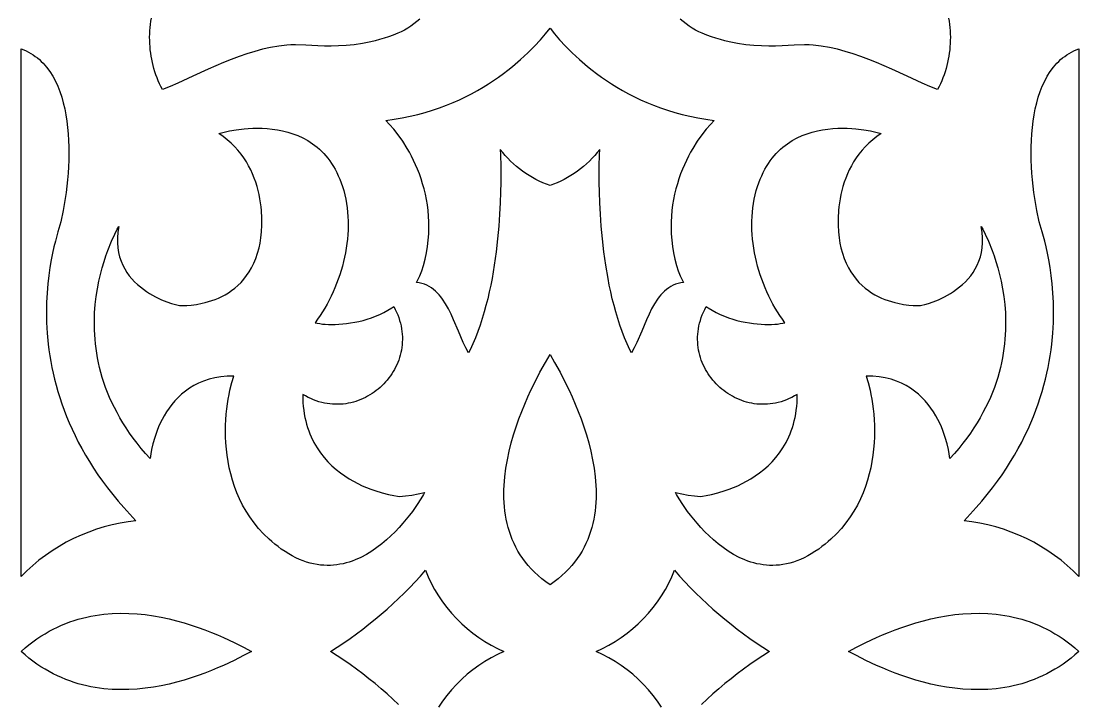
# Model space of a CAD drawing. Extents: x -350 to 350, y -780 to 780.
# Drawn here: x 190 to 270, y 159.4 to 211.1 of the extents above; entities that cross this region are included whole.
import ezdxf

# ---------------------------------------------------------------- set-up
doc = ezdxf.new("R2010")
doc.units = 0
doc.layers.add('LAYER_1', color=18, linetype='CONTINUOUS')

msp = doc.modelspace()

# ---------------------------------------------------------------- linework, layer by layer
at = {"layer": 'LAYER_1'}
for points in [[(220.147, 211.253), (219.929, 211.06), (219.705, 210.879), (219.474, 210.711), (219.237, 210.555), (218.995, 210.413), (218.747, 210.285), (218.494, 210.172), (218.142, 210.034), (217.795, 209.909), (217.452, 209.796), (217.113, 209.695), (216.78, 209.606), (216.451, 209.528), (215.808, 209.401), (215.187, 209.31), (214.588, 209.25), (214.012, 209.216), (213.462, 209.203), (212.938, 209.207), (212.441, 209.222), (211.535, 209.269), (210.753, 209.303), (210.411, 209.303), (210.105, 209.286), (209.486, 209.211), (208.874, 209.103), (208.268, 208.967), (207.667, 208.805), (207.072, 208.62), (206.481, 208.415), (205.893, 208.193), (205.309, 207.957), (204.149, 207.454), (202.995, 206.931), (201.843, 206.41), (201.266, 206.158), (200.689, 205.915), (200.577, 206.135), (200.472, 206.357), (200.374, 206.582), (200.283, 206.808), (200.199, 207.037), (200.121, 207.267), (200.05, 207.5), (199.987, 207.733), (199.93, 207.968), (199.88, 208.205), (199.836, 208.442), (199.8, 208.68), (199.771, 208.919), (199.748, 209.159), (199.732, 209.399), (199.723, 209.64), (199.721, 209.88), (199.726, 210.121), (199.738, 210.361), (199.757, 210.601), (199.783, 210.841), (199.815, 211.08), (199.854, 211.319)], [(260.15, 211.319), (260.189, 211.08), (260.222, 210.841), (260.247, 210.601), (260.266, 210.361), (260.278, 210.121), (260.283, 209.88), (260.281, 209.64), (260.272, 209.399), (260.256, 209.159), (260.234, 208.919), (260.204, 208.68), (260.168, 208.442), (260.125, 208.205), (260.075, 207.968), (260.018, 207.733), (259.954, 207.5), (259.883, 207.267), (259.806, 207.037), (259.721, 206.808), (259.63, 206.582), (259.532, 206.357), (259.427, 206.135), (259.316, 205.915), (258.738, 206.158), (258.162, 206.41), (257.01, 206.931), (255.856, 207.454), (254.695, 207.957), (254.111, 208.193), (253.524, 208.415), (252.933, 208.62), (252.337, 208.805), (251.736, 208.967), (251.13, 209.103), (250.518, 209.211), (249.9, 209.286), (249.593, 209.303), (249.252, 209.303), (248.47, 209.269), (247.563, 209.222), (247.067, 209.207), (246.542, 209.203), (245.992, 209.216), (245.417, 209.25), (244.818, 209.31), (244.196, 209.401), (243.554, 209.528), (243.225, 209.606), (242.891, 209.695), (242.553, 209.796), (242.21, 209.909), (241.862, 210.034), (241.511, 210.172), (241.258, 210.285), (241.009, 210.413), (240.767, 210.555), (240.53, 210.711), (240.299, 210.879), (240.075, 211.06), (239.857, 211.253)], [(218.551, 159.381), (218.118, 159.787), (217.677, 160.184), (217.229, 160.574), (216.773, 160.956), (216.311, 161.329), (215.842, 161.694), (215.367, 162.051), (214.886, 162.399), (214.398, 162.738), (213.905, 163.067), (213.407, 163.391), (213.905, 163.714), (214.398, 164.044), (214.886, 164.383), (215.367, 164.731), (215.842, 165.088), (216.311, 165.453), (216.773, 165.826), (217.229, 166.208), (217.677, 166.598), (218.118, 166.995), (218.551, 167.401), (218.977, 167.814), (219.394, 168.234), (219.803, 168.662), (220.204, 169.097), (220.596, 169.538), (220.793, 169.043), (221.021, 168.556), (221.277, 168.078), (221.56, 167.612), (221.869, 167.157), (222.201, 166.717), (222.556, 166.291), (222.932, 165.883), (223.327, 165.492), (223.74, 165.122), (224.169, 164.772), (224.613, 164.445), (225.071, 164.143), (225.541, 163.865), (226.02, 163.615), (226.509, 163.391), (226.02, 163.167), (225.541, 162.917), (225.071, 162.639), (224.613, 162.337), (224.169, 162.01), (223.74, 161.66), (223.327, 161.29), (222.932, 160.899), (222.556, 160.491), (222.201, 160.065), (221.869, 159.625), (221.56, 159.17)], [(238.444, 159.17), (238.136, 159.625), (237.803, 160.065), (237.449, 160.491), (237.073, 160.899), (236.678, 161.29), (236.265, 161.66), (235.835, 162.01), (235.391, 162.337), (234.933, 162.639), (234.464, 162.917), (233.984, 163.167), (233.495, 163.391), (233.984, 163.615), (234.464, 163.865), (234.933, 164.143), (235.391, 164.445), (235.835, 164.772), (236.265, 165.122), (236.678, 165.492), (237.073, 165.883), (237.449, 166.291), (237.803, 166.717), (238.136, 167.157), (238.444, 167.612), (238.727, 168.078), (238.983, 168.556), (239.211, 169.043), (239.408, 169.538), (239.8, 169.097), (240.201, 168.662), (240.61, 168.234), (241.028, 167.814), (241.453, 167.401), (241.887, 166.995), (242.328, 166.598), (242.776, 166.208), (243.231, 165.826), (243.693, 165.453), (244.162, 165.088), (244.637, 164.731), (245.119, 164.383), (245.606, 164.044), (246.099, 163.714), (246.598, 163.391), (246.099, 163.067), (245.606, 162.738), (245.119, 162.399), (244.637, 162.051), (244.162, 161.694), (243.693, 161.329), (243.231, 160.956), (242.776, 160.574), (242.328, 160.184), (241.887, 159.787), (241.453, 159.381)]]:
    msp.add_lwpolyline(points, dxfattribs=at)
for points in [[(230.336, 210.141), (230.724, 209.691), (231.169, 209.21), (231.671, 208.705), (232.231, 208.184), (232.85, 207.654), (233.182, 207.388), (233.528, 207.123), (233.89, 206.86), (234.267, 206.6), (234.659, 206.343), (235.066, 206.091), (235.489, 205.844), (235.927, 205.604), (236.381, 205.371), (236.85, 205.147), (237.336, 204.932), (237.837, 204.727), (238.354, 204.534), (238.888, 204.353), (239.437, 204.186), (240.003, 204.032), (240.585, 203.894), (241.183, 203.772), (241.799, 203.666), (242.43, 203.579), (242.135, 203.277), (241.816, 202.91), (241.482, 202.483), (241.142, 201.998), (240.804, 201.457), (240.638, 201.167), (240.476, 200.863), (240.318, 200.547), (240.166, 200.219), (240.02, 199.879), (239.883, 199.527), (239.754, 199.164), (239.634, 198.79), (239.526, 198.406), (239.429, 198.011), (239.346, 197.606), (239.276, 197.192), (239.221, 196.768), (239.182, 196.335), (239.16, 195.894), (239.156, 195.445), (239.172, 194.987), (239.207, 194.522), (239.264, 194.05), (239.343, 193.57), (239.445, 193.084), (239.571, 192.592), (239.696, 192.198), (239.844, 191.827), (240.014, 191.477), (240.109, 191.313), (239.896, 191.283), (239.693, 191.237), (239.501, 191.177), (239.317, 191.101), (239.143, 191.012), (238.978, 190.909), (238.82, 190.794), (238.67, 190.668), (238.527, 190.53), (238.391, 190.382), (238.262, 190.224), (238.138, 190.058), (237.905, 189.702), (237.69, 189.319), (237.49, 188.915), (237.299, 188.495), (236.936, 187.634), (236.569, 186.78), (236.376, 186.371), (236.172, 185.981), (236.052, 186.219), (235.844, 186.673), (235.648, 187.138), (235.464, 187.612), (235.292, 188.095), (235.132, 188.585), (234.983, 189.081), (234.844, 189.583), (234.716, 190.088), (234.597, 190.596), (234.488, 191.106), (234.389, 191.616), (234.215, 192.633), (234.074, 193.637), (233.962, 194.62), (233.875, 195.573), (233.812, 196.485), (233.768, 197.349), (233.741, 198.154), (233.728, 198.891), (233.725, 199.552), (233.729, 200.127), (233.749, 200.98), (233.761, 201.379), (233.581, 201.15), (233.391, 200.927), (233.192, 200.711), (232.985, 200.502), (232.77, 200.299), (232.547, 200.105), (232.317, 199.918), (232.08, 199.739), (231.837, 199.569), (231.588, 199.407), (231.334, 199.255), (231.076, 199.113), (230.813, 198.98), (230.546, 198.858), (230.276, 198.747), (230.002, 198.646), (229.729, 198.747), (229.459, 198.858), (229.192, 198.98), (228.929, 199.113), (228.67, 199.255), (228.416, 199.407), (228.167, 199.569), (227.924, 199.739), (227.688, 199.918), (227.458, 200.105), (227.235, 200.299), (227.019, 200.502), (226.812, 200.711), (226.613, 200.927), (226.424, 201.15), (226.243, 201.379), (226.256, 200.98), (226.275, 200.127), (226.28, 199.552), (226.277, 198.891), (226.263, 198.154), (226.236, 197.349), (226.192, 196.485), (226.129, 195.573), (226.043, 194.62), (225.93, 193.637), (225.789, 192.633), (225.616, 191.616), (225.516, 191.106), (225.407, 190.596), (225.289, 190.088), (225.16, 189.583), (225.022, 189.081), (224.873, 188.585), (224.712, 188.095), (224.54, 187.612), (224.357, 187.138), (224.161, 186.673), (223.952, 186.219), (223.832, 185.981), (223.628, 186.371), (223.435, 186.78), (223.069, 187.634), (222.705, 188.495), (222.515, 188.915), (222.314, 189.319), (222.099, 189.702), (221.867, 190.058), (221.743, 190.224), (221.613, 190.382), (221.477, 190.53), (221.334, 190.668), (221.184, 190.794), (221.027, 190.909), (220.861, 191.012), (220.687, 191.101), (220.504, 191.177), (220.311, 191.237), (220.109, 191.283), (219.896, 191.313), (219.991, 191.477), (220.16, 191.827), (220.308, 192.198), (220.433, 192.592), (220.56, 193.084), (220.662, 193.57), (220.741, 194.05), (220.797, 194.522), (220.833, 194.987), (220.848, 195.445), (220.844, 195.894), (220.822, 196.335), (220.783, 196.768), (220.729, 197.192), (220.659, 197.606), (220.575, 198.011), (220.478, 198.406), (220.37, 198.79), (220.251, 199.164), (220.122, 199.527), (219.984, 199.879), (219.838, 200.219), (219.686, 200.547), (219.529, 200.863), (219.366, 201.167), (219.2, 201.457), (218.862, 201.998), (218.522, 202.483), (218.189, 202.91), (217.87, 203.277), (217.574, 203.579), (218.206, 203.666), (218.821, 203.772), (219.419, 203.894), (220.002, 204.032), (220.567, 204.186), (221.117, 204.353), (221.65, 204.534), (222.167, 204.727), (222.669, 204.932), (223.154, 205.147), (223.623, 205.371), (224.077, 205.604), (224.516, 205.844), (224.938, 206.091), (225.346, 206.343), (225.738, 206.6), (226.114, 206.86), (226.476, 207.123), (226.823, 207.388), (227.154, 207.654), (227.773, 208.184), (228.333, 208.705), (228.835, 209.21), (229.28, 209.691), (229.669, 210.141), (230.002, 210.551)], [(190.196, 208.916), (190.384, 208.834), (190.566, 208.744), (190.741, 208.646), (190.91, 208.54), (191.073, 208.427), (191.23, 208.307), (191.382, 208.18), (191.527, 208.046), (191.667, 207.905), (191.929, 207.604), (192.17, 207.279), (192.389, 206.932), (192.588, 206.563), (192.767, 206.175), (192.926, 205.77), (193.067, 205.347), (193.19, 204.911), (193.296, 204.461), (193.385, 203.999), (193.459, 203.527), (193.517, 203.047), (193.56, 202.56), (193.59, 202.068), (193.606, 201.573), (193.61, 201.075), (193.601, 200.576), (193.582, 200.079), (193.552, 199.584), (193.512, 199.093), (193.463, 198.609), (193.405, 198.131), (193.339, 197.662), (193.266, 197.204), (193.186, 196.758), (193.01, 195.909), (192.932, 195.646), (192.782, 195.153), (192.588, 194.446), (192.482, 194.018), (192.377, 193.542), (192.274, 193.021), (192.177, 192.457), (192.09, 191.852), (192.016, 191.207), (191.959, 190.526), (191.922, 189.81), (191.909, 189.06), (191.923, 188.28), (191.968, 187.472), (192.047, 186.636), (192.101, 186.209), (192.164, 185.776), (192.237, 185.337), (192.321, 184.893), (192.417, 184.444), (192.524, 183.99), (192.643, 183.531), (192.774, 183.068), (192.918, 182.6), (193.076, 182.129), (193.247, 181.655), (193.433, 181.177), (193.633, 180.696), (193.848, 180.212), (194.079, 179.725), (194.325, 179.236), (194.588, 178.745), (194.868, 178.253), (195.165, 177.758), (195.48, 177.263), (195.813, 176.766), (196.164, 176.269), (196.535, 175.771), (196.924, 175.273), (197.334, 174.775), (197.764, 174.277), (198.214, 173.78), (198.686, 173.284), (198.085, 173.212), (197.484, 173.112), (196.885, 172.982), (196.289, 172.825), (195.698, 172.641), (195.114, 172.43), (194.539, 172.194), (193.973, 171.933), (193.419, 171.649), (192.878, 171.341), (192.353, 171.011), (191.843, 170.66), (191.352, 170.288), (190.88, 169.896), (190.43, 169.484), (190.002, 169.055), (190.002, 208.99)], [(270.002, 169.055), (269.575, 169.484), (269.124, 169.896), (268.653, 170.288), (268.161, 170.66), (267.652, 171.011), (267.126, 171.341), (266.585, 171.649), (266.031, 171.933), (265.466, 172.194), (264.89, 172.43), (264.306, 172.641), (263.715, 172.825), (263.12, 172.982), (262.521, 173.112), (261.92, 173.212), (261.318, 173.284), (261.79, 173.78), (262.241, 174.277), (262.67, 174.775), (263.08, 175.273), (263.47, 175.771), (263.84, 176.269), (264.192, 176.766), (264.524, 177.263), (264.839, 177.758), (265.136, 178.253), (265.416, 178.745), (265.679, 179.236), (265.926, 179.725), (266.156, 180.212), (266.372, 180.696), (266.572, 181.177), (266.757, 181.655), (266.929, 182.129), (267.086, 182.6), (267.23, 183.068), (267.362, 183.531), (267.481, 183.99), (267.588, 184.444), (267.683, 184.893), (267.767, 185.337), (267.841, 185.776), (267.904, 186.209), (267.957, 186.636), (268.036, 187.472), (268.081, 188.28), (268.095, 189.06), (268.082, 189.81), (268.045, 190.526), (267.988, 191.207), (267.915, 191.852), (267.828, 192.457), (267.731, 193.021), (267.628, 193.542), (267.522, 194.018), (267.417, 194.446), (267.222, 195.153), (267.072, 195.646), (266.994, 195.909), (266.818, 196.758), (266.738, 197.204), (266.665, 197.662), (266.6, 198.131), (266.542, 198.609), (266.492, 199.093), (266.452, 199.584), (266.422, 200.079), (266.403, 200.576), (266.395, 201.075), (266.398, 201.573), (266.415, 202.068), (266.444, 202.56), (266.488, 203.047), (266.546, 203.527), (266.619, 203.999), (266.708, 204.461), (266.814, 204.911), (266.937, 205.347), (267.078, 205.77), (267.238, 206.175), (267.417, 206.563), (267.615, 206.932), (267.835, 207.279), (268.075, 207.604), (268.338, 207.905), (268.477, 208.046), (268.623, 208.18), (268.774, 208.307), (268.931, 208.427), (269.094, 208.54), (269.263, 208.646), (269.439, 208.744), (269.62, 208.834), (269.808, 208.916), (270.002, 208.99)], [(208.244, 202.982), (208.618, 202.961), (208.999, 202.924), (209.386, 202.868), (209.774, 202.793), (210.164, 202.695), (210.552, 202.574), (210.936, 202.427), (211.314, 202.253), (211.684, 202.049), (212.045, 201.814), (212.22, 201.684), (212.392, 201.546), (212.561, 201.399), (212.726, 201.243), (212.886, 201.078), (213.042, 200.903), (213.194, 200.719), (213.34, 200.524), (213.481, 200.32), (213.617, 200.105), (213.747, 199.88), (213.871, 199.643), (213.989, 199.396), (214.1, 199.138), (214.204, 198.867), (214.301, 198.585), (214.396, 198.27), (214.479, 197.951), (214.55, 197.627), (214.609, 197.3), (214.657, 196.969), (214.692, 196.636), (214.717, 196.3), (214.73, 195.962), (214.733, 195.622), (214.724, 195.281), (214.705, 194.939), (214.676, 194.596), (214.637, 194.254), (214.588, 193.912), (214.529, 193.57), (214.461, 193.23), (214.383, 192.891), (214.296, 192.555), (214.201, 192.22), (214.096, 191.888), (213.983, 191.56), (213.862, 191.235), (213.733, 190.914), (213.595, 190.597), (213.45, 190.285), (213.298, 189.979), (213.138, 189.678), (212.971, 189.383), (212.797, 189.094), (212.617, 188.812), (212.429, 188.537), (212.236, 188.27), (212.4, 188.231), (212.585, 188.198), (212.788, 188.171), (213.009, 188.151), (213.246, 188.138), (213.498, 188.134), (213.762, 188.138), (214.038, 188.151), (214.325, 188.173), (214.62, 188.206), (214.923, 188.249), (215.231, 188.304), (215.544, 188.37), (215.86, 188.449), (216.178, 188.54), (216.496, 188.645), (216.812, 188.764), (217.126, 188.897), (217.436, 189.046), (217.74, 189.21), (218.037, 189.39), (218.182, 189.488), (218.293, 189.28), (218.393, 189.071), (218.482, 188.862), (218.561, 188.652), (218.63, 188.443), (218.688, 188.234), (218.737, 188.026), (218.776, 187.818), (218.806, 187.612), (218.826, 187.406), (218.837, 187.201), (218.839, 186.998), (218.833, 186.797), (218.817, 186.597), (218.794, 186.399), (218.762, 186.203), (218.723, 186.01), (218.675, 185.819), (218.62, 185.631), (218.558, 185.445), (218.488, 185.263), (218.411, 185.083), (218.327, 184.908), (218.237, 184.735), (218.14, 184.567), (218.037, 184.402), (217.928, 184.242), (217.813, 184.086), (217.692, 183.934), (217.565, 183.787), (217.433, 183.645), (217.296, 183.507), (217.154, 183.375), (217.007, 183.249), (216.856, 183.128), (216.7, 183.012), (216.54, 182.903), (216.375, 182.8), (216.207, 182.703), (216.036, 182.612), (215.86, 182.528), (215.682, 182.451), (215.5, 182.381), (215.315, 182.318), (215.128, 182.262), (214.938, 182.214), (214.746, 182.174), (214.551, 182.142), (214.355, 182.118), (214.157, 182.102), (213.957, 182.094), (213.755, 182.095), (213.553, 182.105), (213.349, 182.124), (213.145, 182.152), (212.94, 182.189), (212.734, 182.236), (212.528, 182.293), (212.322, 182.36), (212.116, 182.436), (211.91, 182.523), (211.705, 182.621), (211.5, 182.729), (211.296, 182.847), (211.301, 182.536), (211.315, 182.233), (211.339, 181.938), (211.372, 181.651), (211.414, 181.372), (211.465, 181.101), (211.524, 180.837), (211.592, 180.582), (211.667, 180.334), (211.749, 180.093), (211.838, 179.86), (211.935, 179.634), (212.146, 179.203), (212.382, 178.799), (212.638, 178.423), (212.912, 178.072), (213.203, 177.746), (213.507, 177.444), (213.822, 177.165), (214.146, 176.909), (214.476, 176.674), (214.809, 176.46), (215.144, 176.266), (215.477, 176.09), (215.806, 175.933), (216.129, 175.793), (216.442, 175.668), (216.745, 175.56), (217.306, 175.385), (217.792, 175.261), (218.182, 175.182), (218.458, 175.14), (218.598, 175.128), (218.839, 175.136), (219.079, 175.156), (219.558, 175.22), (220.034, 175.31), (220.507, 175.411), (220.425, 175.258), (220.242, 174.95), (219.962, 174.518), (219.591, 173.99), (219.372, 173.701), (219.132, 173.399), (218.871, 173.088), (218.591, 172.772), (218.291, 172.455), (217.972, 172.14), (217.635, 171.831), (217.28, 171.532), (216.908, 171.247), (216.52, 170.98), (216.116, 170.733), (215.696, 170.511), (215.262, 170.318), (215.039, 170.233), (214.813, 170.157), (214.584, 170.09), (214.351, 170.032), (214.115, 169.984), (213.876, 169.947), (213.634, 169.92), (213.389, 169.905), (213.141, 169.901), (212.89, 169.91), (212.636, 169.932), (212.379, 169.967), (212.12, 170.015), (211.858, 170.078), (211.594, 170.155), (211.327, 170.247), (211.058, 170.355), (210.786, 170.479), (210.513, 170.619), (210.237, 170.776), (209.959, 170.95), (209.679, 171.143), (209.434, 171.324), (209.198, 171.51), (208.971, 171.7), (208.752, 171.894), (208.34, 172.293), (207.962, 172.706), (207.615, 173.132), (207.299, 173.569), (207.012, 174.016), (206.754, 174.471), (206.524, 174.933), (206.319, 175.401), (206.14, 175.873), (205.984, 176.347), (205.851, 176.823), (205.739, 177.299), (205.648, 177.773), (205.576, 178.244), (205.522, 178.711), (205.485, 179.173), (205.464, 179.627), (205.457, 180.072), (205.464, 180.508), (205.483, 180.932), (205.514, 181.343), (205.554, 181.74), (205.603, 182.122), (205.66, 182.486), (205.724, 182.832), (205.793, 183.159), (205.942, 183.746), (206.099, 184.237), (205.839, 184.234), (205.586, 184.222), (205.1, 184.175), (204.642, 184.096), (204.211, 183.989), (203.805, 183.855), (203.424, 183.696), (203.068, 183.515), (202.735, 183.314), (202.424, 183.095), (202.136, 182.86), (201.869, 182.611), (201.622, 182.35), (201.395, 182.08), (201.186, 181.802), (200.996, 181.519), (200.823, 181.233), (200.666, 180.947), (200.525, 180.661), (200.399, 180.379), (200.287, 180.102), (200.103, 179.573), (199.966, 179.092), (199.87, 178.675), (199.809, 178.34), (199.767, 177.985), (199.419, 178.372), (199.09, 178.759), (198.777, 179.146), (198.483, 179.534), (198.204, 179.921), (197.943, 180.309), (197.697, 180.696), (197.467, 181.082), (197.252, 181.468), (197.052, 181.853), (196.867, 182.236), (196.695, 182.619), (196.537, 182.999), (196.393, 183.378), (196.261, 183.755), (196.142, 184.129), (196.035, 184.502), (195.939, 184.871), (195.855, 185.238), (195.782, 185.602), (195.719, 185.962), (195.666, 186.319), (195.624, 186.673), (195.59, 187.023), (195.549, 187.71), (195.541, 188.379), (195.562, 189.029), (195.61, 189.658), (195.681, 190.264), (195.771, 190.846), (195.879, 191.403), (196, 191.931), (196.132, 192.431), (196.272, 192.9), (196.415, 193.337), (196.56, 193.739), (196.84, 194.436), (197.087, 194.977), (197.275, 195.35), (197.379, 195.542), (197.314, 195.112), (197.282, 194.702), (197.282, 194.311), (197.312, 193.939), (197.369, 193.585), (197.452, 193.25), (197.559, 192.932), (197.687, 192.631), (197.835, 192.347), (198.001, 192.08), (198.182, 191.829), (198.376, 191.593), (198.582, 191.373), (198.797, 191.167), (199.02, 190.976), (199.248, 190.8), (199.479, 190.637), (199.712, 190.487), (199.944, 190.35), (200.173, 190.226), (200.615, 190.013), (201.022, 189.847), (201.377, 189.722), (201.664, 189.637), (201.867, 189.588), (201.969, 189.573), (202.255, 189.571), (202.524, 189.582), (202.863, 189.609), (203.258, 189.66), (203.698, 189.743), (203.932, 189.799), (204.172, 189.865), (204.418, 189.943), (204.668, 190.034), (204.92, 190.138), (205.173, 190.256), (205.426, 190.39), (205.677, 190.54), (205.924, 190.707), (206.167, 190.893), (206.403, 191.097), (206.631, 191.321), (206.85, 191.566), (207.058, 191.832), (207.254, 192.122), (207.436, 192.435), (207.603, 192.772), (207.754, 193.135), (207.886, 193.525), (207.998, 193.941), (208.069, 194.281), (208.13, 194.683), (208.178, 195.139), (208.205, 195.641), (208.207, 196.182), (208.177, 196.755), (208.149, 197.051), (208.111, 197.352), (208.062, 197.657), (208.002, 197.966), (207.931, 198.277), (207.846, 198.59), (207.748, 198.903), (207.637, 199.216), (207.51, 199.527), (207.368, 199.836), (207.21, 200.142), (207.035, 200.444), (206.842, 200.741), (206.631, 201.032), (206.401, 201.316), (206.152, 201.593), (205.882, 201.86), (205.592, 202.118), (205.279, 202.366), (204.944, 202.602), (205.36, 202.702), (205.76, 202.784), (206.266, 202.868), (206.86, 202.939), (207.185, 202.965), (207.525, 202.982), (207.879, 202.988)], [(252.48, 202.982), (252.82, 202.965), (253.145, 202.939), (253.739, 202.868), (254.244, 202.784), (254.645, 202.702), (255.06, 202.602), (254.725, 202.366), (254.413, 202.118), (254.122, 201.86), (253.852, 201.593), (253.603, 201.316), (253.373, 201.032), (253.162, 200.741), (252.97, 200.444), (252.795, 200.142), (252.637, 199.836), (252.494, 199.527), (252.368, 199.216), (252.256, 198.903), (252.158, 198.59), (252.074, 198.277), (252.002, 197.966), (251.942, 197.657), (251.893, 197.352), (251.855, 197.051), (251.827, 196.755), (251.798, 196.182), (251.8, 195.641), (251.827, 195.139), (251.874, 194.683), (251.936, 194.281), (252.006, 193.941), (252.118, 193.525), (252.251, 193.135), (252.401, 192.772), (252.568, 192.435), (252.75, 192.122), (252.946, 191.832), (253.154, 191.566), (253.373, 191.321), (253.601, 191.097), (253.838, 190.893), (254.08, 190.707), (254.327, 190.54), (254.578, 190.39), (254.831, 190.256), (255.084, 190.138), (255.336, 190.034), (255.586, 189.943), (255.832, 189.865), (256.072, 189.799), (256.306, 189.743), (256.746, 189.66), (257.142, 189.609), (257.48, 189.582), (257.749, 189.571), (258.035, 189.573), (258.138, 189.588), (258.341, 189.637), (258.628, 189.722), (258.983, 189.847), (259.389, 190.013), (259.831, 190.226), (260.06, 190.35), (260.292, 190.487), (260.525, 190.637), (260.756, 190.8), (260.984, 190.976), (261.207, 191.167), (261.422, 191.373), (261.628, 191.593), (261.823, 191.829), (262.004, 192.08), (262.169, 192.347), (262.317, 192.631), (262.445, 192.932), (262.552, 193.25), (262.635, 193.585), (262.692, 193.939), (262.722, 194.311), (262.722, 194.702), (262.691, 195.112), (262.625, 195.542), (262.73, 195.35), (262.918, 194.977), (263.165, 194.436), (263.445, 193.739), (263.589, 193.337), (263.733, 192.9), (263.872, 192.431), (264.004, 191.931), (264.125, 191.403), (264.233, 190.846), (264.324, 190.264), (264.394, 189.658), (264.442, 189.029), (264.463, 188.379), (264.455, 187.71), (264.414, 187.023), (264.381, 186.673), (264.338, 186.319), (264.285, 185.962), (264.223, 185.602), (264.149, 185.238), (264.065, 184.871), (263.97, 184.502), (263.863, 184.129), (263.743, 183.755), (263.612, 183.378), (263.467, 182.999), (263.309, 182.619), (263.138, 182.236), (262.952, 181.853), (262.752, 181.468), (262.537, 181.082), (262.307, 180.696), (262.062, 180.309), (261.8, 179.921), (261.522, 179.534), (261.227, 179.146), (260.915, 178.759), (260.585, 178.372), (260.237, 177.985), (260.196, 178.34), (260.135, 178.675), (260.039, 179.092), (259.902, 179.573), (259.717, 180.102), (259.605, 180.379), (259.479, 180.661), (259.338, 180.947), (259.182, 181.233), (259.009, 181.519), (258.818, 181.802), (258.61, 182.08), (258.382, 182.35), (258.136, 182.611), (257.868, 182.86), (257.58, 183.095), (257.27, 183.314), (256.937, 183.515), (256.58, 183.696), (256.199, 183.855), (255.794, 183.989), (255.362, 184.096), (254.904, 184.175), (254.419, 184.222), (254.166, 184.234), (253.905, 184.237), (254.062, 183.746), (254.212, 183.159), (254.281, 182.832), (254.344, 182.486), (254.401, 182.122), (254.45, 181.74), (254.491, 181.343), (254.521, 180.932), (254.54, 180.508), (254.547, 180.072), (254.54, 179.627), (254.519, 179.173), (254.482, 178.711), (254.428, 178.244), (254.356, 177.773), (254.265, 177.299), (254.154, 176.823), (254.021, 176.347), (253.865, 175.873), (253.685, 175.401), (253.481, 174.933), (253.25, 174.471), (252.992, 174.016), (252.706, 173.569), (252.39, 173.132), (252.043, 172.706), (251.664, 172.293), (251.252, 171.894), (251.034, 171.7), (250.807, 171.51), (250.57, 171.324), (250.325, 171.143), (250.045, 170.95), (249.768, 170.776), (249.492, 170.619), (249.218, 170.479), (248.947, 170.355), (248.677, 170.247), (248.411, 170.155), (248.146, 170.078), (247.885, 170.015), (247.625, 169.967), (247.369, 169.932), (247.115, 169.91), (246.864, 169.901), (246.616, 169.905), (246.37, 169.92), (246.128, 169.947), (245.889, 169.984), (245.653, 170.032), (245.42, 170.09), (245.191, 170.157), (244.965, 170.233), (244.743, 170.318), (244.308, 170.511), (243.889, 170.733), (243.484, 170.98), (243.096, 171.247), (242.724, 171.532), (242.37, 171.831), (242.032, 172.14), (241.714, 172.455), (241.414, 172.772), (241.133, 173.088), (240.873, 173.399), (240.633, 173.701), (240.414, 173.99), (240.042, 174.518), (239.762, 174.95), (239.579, 175.258), (239.497, 175.411), (239.97, 175.31), (240.446, 175.22), (240.925, 175.156), (241.165, 175.136), (241.406, 175.128), (241.547, 175.14), (241.822, 175.182), (242.213, 175.261), (242.698, 175.385), (243.259, 175.56), (243.562, 175.668), (243.876, 175.793), (244.199, 175.933), (244.528, 176.09), (244.861, 176.266), (245.195, 176.46), (245.528, 176.674), (245.858, 176.909), (246.182, 177.165), (246.497, 177.444), (246.801, 177.746), (247.092, 178.072), (247.367, 178.423), (247.623, 178.799), (247.858, 179.203), (248.07, 179.634), (248.166, 179.86), (248.255, 180.093), (248.338, 180.334), (248.413, 180.582), (248.48, 180.837), (248.539, 181.101), (248.59, 181.372), (248.632, 181.651), (248.665, 181.938), (248.689, 182.233), (248.704, 182.536), (248.708, 182.847), (248.504, 182.729), (248.299, 182.621), (248.094, 182.523), (247.888, 182.436), (247.682, 182.36), (247.476, 182.293), (247.27, 182.236), (247.065, 182.189), (246.86, 182.152), (246.655, 182.124), (246.452, 182.105), (246.249, 182.095), (246.048, 182.094), (245.848, 182.102), (245.65, 182.118), (245.453, 182.142), (245.259, 182.174), (245.066, 182.214), (244.876, 182.262), (244.689, 182.318), (244.504, 182.381), (244.323, 182.451), (244.144, 182.528), (243.969, 182.612), (243.797, 182.703), (243.629, 182.8), (243.465, 182.903), (243.305, 183.012), (243.149, 183.128), (242.997, 183.249), (242.85, 183.375), (242.708, 183.507), (242.571, 183.645), (242.439, 183.787), (242.313, 183.934), (242.192, 184.086), (242.077, 184.242), (241.967, 184.402), (241.864, 184.567), (241.767, 184.735), (241.677, 184.908), (241.593, 185.083), (241.516, 185.263), (241.447, 185.445), (241.384, 185.631), (241.329, 185.819), (241.282, 186.01), (241.242, 186.203), (241.21, 186.399), (241.187, 186.597), (241.172, 186.797), (241.165, 186.998), (241.167, 187.201), (241.179, 187.406), (241.199, 187.612), (241.228, 187.818), (241.267, 188.026), (241.316, 188.234), (241.375, 188.443), (241.444, 188.652), (241.522, 188.862), (241.612, 189.071), (241.712, 189.28), (241.823, 189.488), (241.967, 189.39), (242.264, 189.21), (242.568, 189.046), (242.878, 188.897), (243.192, 188.764), (243.509, 188.645), (243.827, 188.54), (244.144, 188.449), (244.46, 188.37), (244.773, 188.304), (245.082, 188.249), (245.384, 188.206), (245.68, 188.173), (245.966, 188.151), (246.242, 188.138), (246.507, 188.134), (246.758, 188.138), (246.995, 188.151), (247.216, 188.171), (247.42, 188.198), (247.604, 188.231), (247.769, 188.27), (247.575, 188.537), (247.388, 188.812), (247.207, 189.094), (247.033, 189.383), (246.866, 189.678), (246.707, 189.979), (246.554, 190.285), (246.409, 190.597), (246.272, 190.914), (246.142, 191.235), (246.021, 191.56), (245.908, 191.888), (245.804, 192.22), (245.708, 192.555), (245.621, 192.891), (245.544, 193.23), (245.475, 193.57), (245.416, 193.912), (245.367, 194.254), (245.328, 194.596), (245.299, 194.939), (245.28, 195.281), (245.272, 195.622), (245.274, 195.962), (245.288, 196.3), (245.312, 196.636), (245.348, 196.969), (245.395, 197.3), (245.454, 197.627), (245.525, 197.951), (245.608, 198.27), (245.703, 198.585), (245.8, 198.867), (245.905, 199.138), (246.016, 199.396), (246.133, 199.643), (246.257, 199.88), (246.387, 200.105), (246.523, 200.32), (246.664, 200.524), (246.811, 200.719), (246.962, 200.903), (247.118, 201.078), (247.279, 201.243), (247.443, 201.399), (247.612, 201.546), (247.784, 201.684), (247.96, 201.814), (248.32, 202.049), (248.69, 202.253), (249.068, 202.427), (249.453, 202.574), (249.841, 202.695), (250.23, 202.793), (250.619, 202.868), (251.005, 202.924), (251.386, 202.961), (251.761, 202.982), (252.126, 202.988)], [(230.35, 185.267), (230.76, 184.521), (231.209, 183.643), (231.44, 183.16), (231.673, 182.651), (231.904, 182.117), (232.131, 181.562), (232.349, 180.987), (232.557, 180.395), (232.752, 179.788), (232.93, 179.168), (233.088, 178.538), (233.225, 177.9), (233.336, 177.256), (233.419, 176.608), (233.471, 175.959), (233.485, 175.634), (233.49, 175.31), (233.485, 174.987), (233.471, 174.665), (233.447, 174.345), (233.413, 174.026), (233.368, 173.709), (233.312, 173.394), (233.244, 173.082), (233.165, 172.772), (233.074, 172.466), (232.97, 172.163), (232.854, 171.863), (232.724, 171.568), (232.58, 171.277), (232.423, 170.99), (232.251, 170.708), (232.065, 170.431), (231.864, 170.159), (231.647, 169.893), (231.414, 169.633), (231.166, 169.379), (230.901, 169.132), (230.619, 168.891), (230.319, 168.658), (230.002, 168.432), (229.685, 168.658), (229.386, 168.891), (229.104, 169.132), (228.839, 169.379), (228.59, 169.633), (228.357, 169.893), (228.141, 170.159), (227.939, 170.431), (227.753, 170.708), (227.581, 170.99), (227.424, 171.277), (227.281, 171.568), (227.151, 171.863), (227.034, 172.163), (226.93, 172.466), (226.839, 172.772), (226.76, 173.082), (226.693, 173.394), (226.637, 173.709), (226.592, 174.026), (226.557, 174.345), (226.533, 174.665), (226.519, 174.987), (226.515, 175.31), (226.52, 175.634), (226.533, 175.959), (226.585, 176.608), (226.668, 177.256), (226.78, 177.9), (226.916, 178.538), (227.075, 179.168), (227.253, 179.788), (227.447, 180.395), (227.655, 180.987), (227.874, 181.562), (228.1, 182.117), (228.331, 182.651), (228.564, 183.16), (228.796, 183.643), (229.245, 184.521), (229.654, 185.267), (230.002, 185.862)], [(198.15, 166.275), (198.775, 166.238), (199.393, 166.176), (200.003, 166.09), (200.602, 165.983), (201.189, 165.858), (201.764, 165.716), (202.324, 165.56), (202.869, 165.392), (203.396, 165.214), (203.905, 165.028), (204.394, 164.837), (204.862, 164.643), (205.307, 164.449), (206.122, 164.067), (206.83, 163.709), (207.418, 163.391), (206.83, 163.073), (206.122, 162.715), (205.307, 162.333), (204.862, 162.139), (204.394, 161.945), (203.905, 161.754), (203.396, 161.568), (202.869, 161.39), (202.324, 161.222), (201.764, 161.066), (201.189, 160.924), (200.602, 160.799), (200.003, 160.692), (199.393, 160.606), (198.775, 160.544), (198.15, 160.507), (197.519, 160.499), (196.884, 160.52), (196.245, 160.574), (195.925, 160.613), (195.605, 160.662), (195.285, 160.72), (194.965, 160.787), (194.645, 160.864), (194.326, 160.951), (194.007, 161.049), (193.689, 161.157), (193.372, 161.276), (193.056, 161.407), (192.742, 161.548), (192.429, 161.702), (192.118, 161.868), (191.809, 162.046), (191.501, 162.236), (191.196, 162.44), (190.894, 162.656), (190.594, 162.886), (190.297, 163.13), (190.002, 163.391), (190.297, 163.652), (190.594, 163.896), (190.894, 164.126), (191.196, 164.342), (191.501, 164.546), (191.809, 164.736), (192.118, 164.914), (192.429, 165.08), (192.742, 165.233), (193.056, 165.375), (193.372, 165.506), (193.689, 165.625), (194.007, 165.733), (194.326, 165.831), (194.645, 165.918), (194.965, 165.995), (195.285, 166.062), (195.605, 166.12), (195.925, 166.169), (196.245, 166.208), (196.884, 166.262), (197.519, 166.283)], [(263.121, 166.262), (263.759, 166.208), (264.079, 166.169), (264.399, 166.12), (264.719, 166.062), (265.04, 165.995), (265.359, 165.918), (265.679, 165.831), (265.998, 165.733), (266.315, 165.625), (266.632, 165.506), (266.948, 165.375), (267.263, 165.233), (267.575, 165.08), (267.887, 164.914), (268.196, 164.736), (268.503, 164.546), (268.808, 164.342), (269.111, 164.126), (269.411, 163.896), (269.708, 163.652), (270.002, 163.391), (270.002, 163.391), (269.708, 163.13), (269.411, 162.886), (269.111, 162.656), (268.808, 162.44), (268.503, 162.236), (268.196, 162.046), (267.887, 161.868), (267.575, 161.702), (267.263, 161.548), (266.948, 161.407), (266.632, 161.276), (266.315, 161.157), (265.998, 161.049), (265.679, 160.951), (265.359, 160.864), (265.04, 160.787), (264.719, 160.72), (264.399, 160.662), (264.079, 160.613), (263.759, 160.574), (263.121, 160.52), (262.485, 160.499), (261.854, 160.507), (261.229, 160.544), (260.611, 160.606), (260.002, 160.692), (259.403, 160.799), (258.815, 160.924), (258.241, 161.066), (257.68, 161.222), (257.136, 161.39), (256.608, 161.568), (256.099, 161.754), (255.61, 161.945), (255.143, 162.139), (254.698, 162.333), (253.882, 162.715), (253.174, 163.073), (252.586, 163.391), (253.174, 163.709), (253.882, 164.067), (254.698, 164.449), (255.143, 164.643), (255.61, 164.837), (256.099, 165.028), (256.608, 165.214), (257.136, 165.392), (257.68, 165.56), (258.241, 165.716), (258.815, 165.858), (259.403, 165.983), (260.002, 166.09), (260.611, 166.176), (261.229, 166.238), (261.854, 166.275), (262.485, 166.283)]]:
    msp.add_lwpolyline(points, close=True, dxfattribs=at)

doc.saveas('drawing.dxf')
